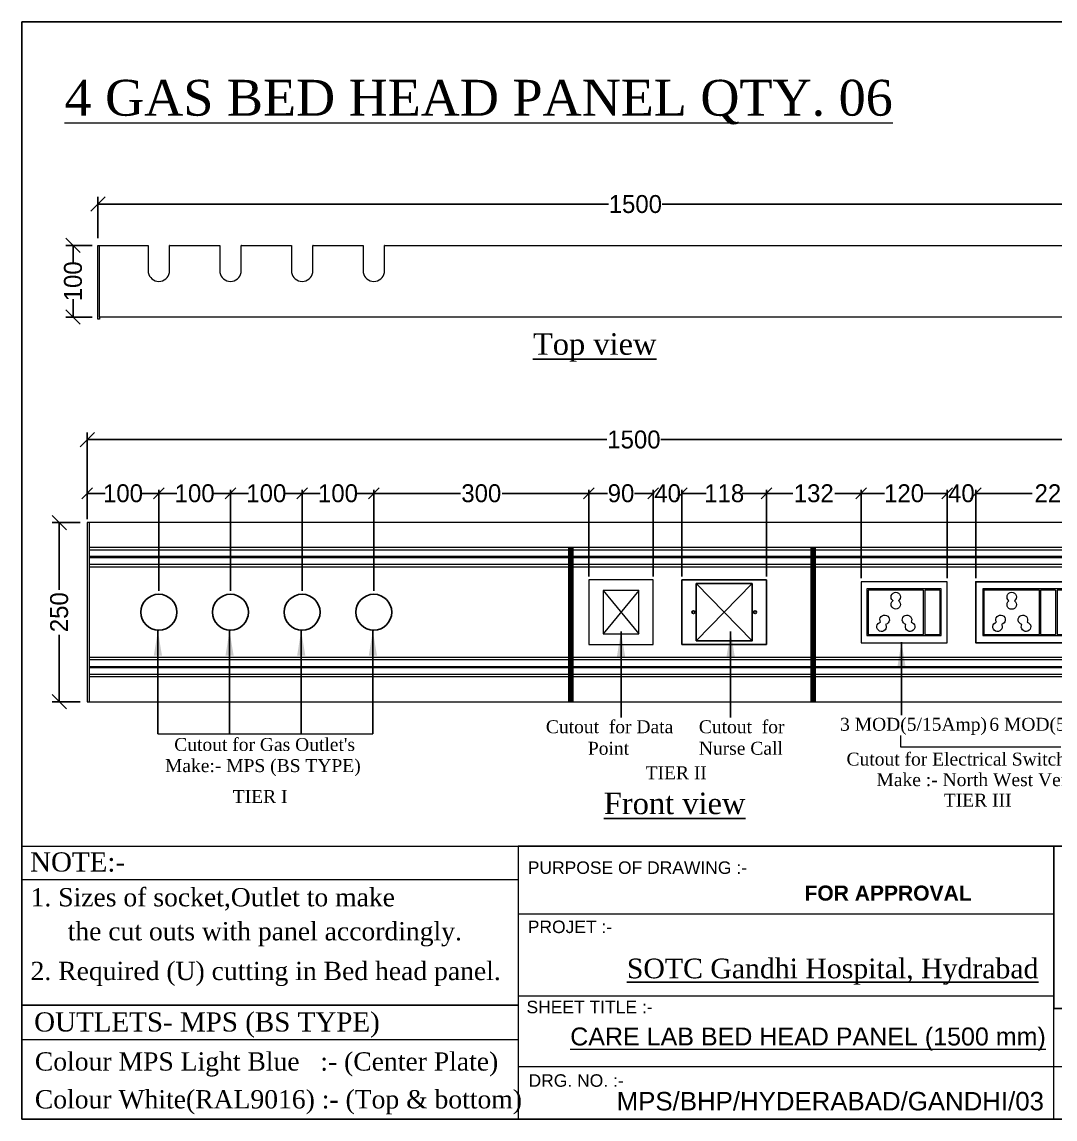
# Model space of a CAD drawing. Header units: millimetres. Extents: x 161371 to 163828, y -100605 to -94940.
# Drawn here: x 161663 to 163105, y -96472 to -94940 of the extents above; entities that cross this region are included whole.
import ezdxf
from ezdxf.enums import TextEntityAlignment as Align

# ---------------------------------------------------------------- set-up
doc = ezdxf.new("R2010")
doc.units = ezdxf.units.MM
doc.header["$LTSCALE"] = 25
doc.layers.get('0').update_dxf_attribs({"color": 251})
doc.layers.get('Defpoints').update_dxf_attribs({"color": 251})
for name, color, linetype in [('A- Format text', 4, 'Continuous'), ('AR-TEXT1', 9, 'Continuous'), ('FORMAT LINE', 7, 'Continuous'), ('OT DIM', 251, 'Continuous')]:
    doc.layers.add(name, color=color, linetype=linetype)
for name, color, linetype, lineweight in [('formate text', 7, 'Continuous', 25), ('MEDI AGSS', 173, 'Continuous', 13), ('proposed floor pattern', 5, 'Continuous', 30)]:
    doc.layers.add(name, color=color, linetype=linetype, lineweight=lineweight)
doc.styles.add('01_Format A1_Landscape$0$STANDARD', font='times.ttf')
doc.styles.add('FORMATE', font='arialbd.ttf')
doc.styles.add('ROMANTIC', font='romantic.ttf')
doc.styles.add('style3', font='arial.ttf')
doc.styles.add('TEXT-0.25', font='simplex.shx', dxfattribs={"width": 0.9})
doc.dimstyles.new('Scale 50', dxfattribs={"dimtxt": 125, "dimasz": 100, "dimexe": 50, "dimexo": 50, "dimgap": 0, "dimtad": 0, "dimtoh": 1, "dimdec": 0, "dimzin": 0, "dimdsep": 46, "dimtxsty": 'TEXT-0.25', "dimcen": 0.09, "dimdle": 100, "dimclrd": 204, "dimclre": 212, "dimclrt": 224, "dimadec": 0, "dimazin": 0, "dimtfac": 1, "dimtdec": 0, "dimtofl": 0, "dimtmove": 1, "dimatfit": 3, "dimfxl": 0.18, "dimtolj": 1, "dimtzin": 0, "dimarcsym": 1})
doc.dimstyles.new('Standard 2', dxfattribs={"dimtxt": 25, "dimasz": 20, "dimexe": 10, "dimexo": 10, "dimgap": 0.09, "dimtad": 0, "dimtoh": 1, "dimdec": 0, "dimzin": 0, "dimdsep": 46, "dimtxsty": 'Standard', "dimblk": 'OBLIQUE', "dimcen": 0.09, "dimclrd": 6, "dimclre": 6, "dimclrt": 6, "dimadec": 0, "dimazin": 0, "dimtfac": 1, "dimtdec": 0, "dimtofl": 0, "dimtmove": 0, "dimatfit": 3, "dimldrblk": 'OBLIQUE', "dimfxl": 1, "dimtolj": 1, "dimtzin": 0, "dimarcsym": 1})

# ---------------------------------------------------------------- blocks, each defined once
blk = doc.blocks.new('_Oblique')
at = {"color": 0, "linetype": 'ByBlock', "lineweight": -2}
blk.add_line((-0.5, -0.5), (0.5, 0.5), dxfattribs=at)
blk = doc.blocks.new('*D151')
at = {"color": 6, "lineweight": -2, "transparency": 16777216}
for p, q in [((161760.8, -95252.4), (161724.1, -95252.4)), ((161734.1, -95252.4), (161734.1, -95277.3)), ((161734.1, -95352.4), (161734.1, -95327.5)), ((161760.8, -95352.4), (161724.1, -95352.4))]:
    blk.add_line(p, q, dxfattribs=at)
at = {"layer": 'Defpoints', "color": 0, "transparency": 16777216}
for p in [(161734.1, -95252.4), (161770.8, -95252.4), (161770.8, -95352.4)]:
    blk.add_point(p, dxfattribs=at)
at = {"color": 6, "lineweight": -2, "transparency": 16777216, "xscale": 20, "yscale": 20, "zscale": 20}
for p, rotation in [((161734.1, -95252.4), 90), ((161734.1, -95352.4), 270)]:
    blk.add_blockref('_Oblique', p, dxfattribs=dict(at, rotation=rotation))
at = {"color": 6, "transparency": 16777216, "insert": (161734.1, -95302.4), "char_height": 25, "attachment_point": 5, "rotation": 90}
blk.add_mtext('\\A1;100', dxfattribs=at)
blk = doc.blocks.new('*D152')
at = {"color": 6, "lineweight": -2, "transparency": 16777216}
for p, q in [((161768.8, -95242.4), (161768.8, -95184.7)), ((163268.8, -95242.4), (163268.8, -95184.7)), ((161768.8, -95194.7), (162481.3, -95194.7)), ((163268.8, -95194.7), (162556.4, -95194.7))]:
    blk.add_line(p, q, dxfattribs=at)
at = {"layer": 'Defpoints', "color": 0, "transparency": 16777216}
for p in [(161768.8, -95194.7), (161768.8, -95252.4), (163268.8, -95252.4)]:
    blk.add_point(p, dxfattribs=at)
at = {"color": 6, "lineweight": -2, "transparency": 16777216, "xscale": 20, "yscale": 20, "zscale": 20, "rotation": 180}
blk.add_blockref('_Oblique', (161768.8, -95194.7), dxfattribs=at)
at = {"color": 6, "lineweight": -2, "transparency": 16777216, "xscale": 20, "yscale": 20, "zscale": 20}
blk.add_blockref('_Oblique', (163268.8, -95194.7), dxfattribs=at)
at = {"color": 6, "transparency": 16777216, "insert": (162518.8, -95194.7), "char_height": 25, "attachment_point": 5}
blk.add_mtext('\\A1;1500', dxfattribs=at)
blk = doc.blocks.new('*D153')
at = {"color": 6, "lineweight": -2, "transparency": 16777216}
for p, q in [((161753.8, -95629.2), (161753.8, -95513.3)), ((161753.8, -95523.3), (162479.2, -95523.3)), ((163253.8, -95523.3), (162554.4, -95523.3)), ((163253.8, -95629.2), (163253.8, -95513.3))]:
    blk.add_line(p, q, dxfattribs=at)
at = {"layer": 'Defpoints', "color": 0, "transparency": 16777216}
for p in [(161753.8, -95523.3), (161753.8, -95639.2), (163253.8, -95639.2)]:
    blk.add_point(p, dxfattribs=at)
at = {"color": 6, "lineweight": -2, "transparency": 16777216, "xscale": 20, "yscale": 20, "zscale": 20, "rotation": 180}
blk.add_blockref('_Oblique', (161753.8, -95523.3), dxfattribs=at)
at = {"color": 6, "lineweight": -2, "transparency": 16777216, "xscale": 20, "yscale": 20, "zscale": 20}
blk.add_blockref('_Oblique', (163253.8, -95523.3), dxfattribs=at)
at = {"color": 6, "transparency": 16777216, "insert": (162516.8, -95523.3), "char_height": 25, "attachment_point": 5}
blk.add_mtext('\\A1;1500', dxfattribs=at)
blk = doc.blocks.new('*D154')
at = {"color": 6, "lineweight": -2, "transparency": 16777216}
for p, q in [((161743.8, -95639.2), (161704.8, -95639.2)), ((161714.8, -95639.2), (161714.8, -95732.9)), ((161714.8, -95889.2), (161714.8, -95795.6)), ((161743.8, -95889.2), (161704.8, -95889.2))]:
    blk.add_line(p, q, dxfattribs=at)
at = {"layer": 'Defpoints', "color": 0, "transparency": 16777216}
for p in [(161753.8, -95639.2), (161714.8, -95889.2), (161753.8, -95889.2)]:
    blk.add_point(p, dxfattribs=at)
at = {"color": 6, "lineweight": -2, "transparency": 16777216, "xscale": 20, "yscale": 20, "zscale": 20}
for p, rotation in [((161714.8, -95639.2), 90), ((161714.8, -95889.2), 270)]:
    blk.add_blockref('_Oblique', p, dxfattribs=dict(at, rotation=rotation))
at = {"color": 6, "transparency": 16777216, "insert": (161714.8, -95764.2), "char_height": 25, "attachment_point": 5, "rotation": 90}
blk.add_mtext('\\A1;250', dxfattribs=at)
blk = doc.blocks.new('*D140')
at = {"color": 6, "lineweight": -2, "transparency": 16777216}
for p, q in [((162453.8, -95714.2), (162453.8, -95593.3)), ((162453.8, -95598.3), (162480, -95598.3)), ((162543.8, -95598.3), (162517.7, -95598.3)), ((162543.8, -95714.2), (162543.8, -95593.3))]:
    blk.add_line(p, q, dxfattribs=at)
at = {"layer": 'Defpoints', "color": 0, "transparency": 16777216}
for p in [(162543.8, -95598.3), (162453.8, -95719.2), (162543.8, -95719.2)]:
    blk.add_point(p, dxfattribs=at)
at = {"color": 6, "lineweight": -2, "transparency": 16777216, "xscale": 15, "yscale": 15, "zscale": 15, "rotation": 180}
blk.add_blockref('_Oblique', (162453.8, -95598.3), dxfattribs=at)
at = {"color": 6, "lineweight": -2, "transparency": 16777216, "xscale": 15, "yscale": 15, "zscale": 15}
blk.add_blockref('_Oblique', (162543.8, -95598.3), dxfattribs=at)
at = {"color": 6, "transparency": 16777216, "insert": (162498.8, -95598.3), "char_height": 25, "attachment_point": 5}
blk.add_mtext('\\A1;90', dxfattribs=at)
blk = doc.blocks.new('*D141')
at = {"color": 6, "lineweight": -2, "transparency": 16777216}
for p, q in [((161753.8, -95634.2), (161753.8, -95593.3)), ((161753.8, -95598.3), (161778.8, -95598.3)), ((161853.8, -95598.3), (161828.9, -95598.3)), ((161853.8, -95734.2), (161853.8, -95593.3))]:
    blk.add_line(p, q, dxfattribs=at)
at = {"layer": 'Defpoints', "color": 0, "transparency": 16777216}
for p in [(161853.8, -95598.3), (161753.8, -95639.2), (161853.8, -95739.2)]:
    blk.add_point(p, dxfattribs=at)
at = {"color": 6, "lineweight": -2, "transparency": 16777216, "xscale": 15, "yscale": 15, "zscale": 15, "rotation": 180}
blk.add_blockref('_Oblique', (161753.8, -95598.3), dxfattribs=at)
at = {"color": 6, "lineweight": -2, "transparency": 16777216, "xscale": 15, "yscale": 15, "zscale": 15}
blk.add_blockref('_Oblique', (161853.8, -95598.3), dxfattribs=at)
at = {"color": 6, "transparency": 16777216, "insert": (161803.8, -95598.3), "char_height": 25, "attachment_point": 5}
blk.add_mtext('\\A1;100', dxfattribs=at)
blk = doc.blocks.new('*D142')
at = {"color": 6, "lineweight": -2, "transparency": 16777216}
for p, q in [((162583.8, -95714.2), (162583.8, -95593.3)), ((162583.8, -95598.3), (162617.8, -95598.3)), ((162701.8, -95598.3), (162667.9, -95598.3)), ((162701.8, -95714.2), (162701.8, -95593.3))]:
    blk.add_line(p, q, dxfattribs=at)
at = {"layer": 'Defpoints', "color": 0, "transparency": 16777216}
for p in [(162701.8, -95598.3), (162583.8, -95719.2), (162701.8, -95719.2)]:
    blk.add_point(p, dxfattribs=at)
at = {"color": 6, "lineweight": -2, "transparency": 16777216, "xscale": 15, "yscale": 15, "zscale": 15, "rotation": 180}
blk.add_blockref('_Oblique', (162583.8, -95598.3), dxfattribs=at)
at = {"color": 6, "lineweight": -2, "transparency": 16777216, "xscale": 15, "yscale": 15, "zscale": 15}
blk.add_blockref('_Oblique', (162701.8, -95598.3), dxfattribs=at)
at = {"color": 6, "transparency": 16777216, "insert": (162642.8, -95598.3), "char_height": 25, "attachment_point": 5}
blk.add_mtext('\\A1;118', dxfattribs=at)
blk = doc.blocks.new('A$C23434AD2')
at = {"layer": 'OT DIM', "color": 8, "ltscale": 10}
for points in [[(-59, -45), (59, -45), (59, 45), (-59, 45)], [(-39, -40), (39, -40), (39, 40), (-39, 40)]]:
    blk.add_lwpolyline(points, close=True, dxfattribs=at)
for points in [[(39, 40), (-39, -40)], [(-39, 40), (39, -40)]]:
    blk.add_lwpolyline(points, dxfattribs=at)
for centre in [(-43, 0), (43, 0)]:
    blk.add_circle(centre, 2, dxfattribs=at)
blk = doc.blocks.new('A$C34291193')
at = {"lineweight": 9, "ltscale": 30}
for p, q in [((-139.1, 74.2), (-139.1, 10.8)), ((-137.5, 74.2), (-137.5, 10.8)), ((-116.1, 74.2), (-116.1, 10.8)), ((-114, 74.2), (-114, 10.8)), ((-92.6, 74.2), (-92.6, 10.8)), ((-91, 10.8), (-91, 74.2))]:
    blk.add_line(p, q, dxfattribs=at)
blk.add_lwpolyline([(-225, 86), (0, 86), (0, -1), (-225, -1)], close=True)
for points in [[(-225, 86), (0, 86), (0, -1), (-225, -1), (-225, 86)], [(-139.1, 10.8), (-213.2, 10.8), (-213.2, 74.2), (-139.1, 74.2)], [(-137.5, 74.2), (-116.1, 74.2)], [(-114, 74.2), (-92.6, 74.2)], [(-91, 74.2), (-11.8, 74.2), (-11.8, 10.8), (-91, 10.8)], [(-116.1, 10.8), (-137.5, 10.8)], [(-92.6, 10.8), (-114, 10.8)]]:
    blk.add_lwpolyline(points, dxfattribs=at)
blk.add_lwpolyline([(-214.8, 75.8), (-10.2, 75.8), (-10.2, 9.3), (-214.8, 9.3)], close=True, dxfattribs=at)
at = {"layer": 'AR-TEXT1', "color": 251, "lineweight": 9, "extrusion": (-6.90253e-31, -1.33227e-15, -1)}
blk.add_ellipse((-178.7, 64.4), major_axis=(4.77, 4.77), ratio=1, start_param=2.986247, end_param=8.009328, dxfattribs=at)
at = {"layer": 'AR-TEXT1', "color": 251, "lineweight": 9}
for centre, major_axis, start_param, end_param in [((-51.4, 64.4), (-4.77, 4.77), 2.986247, 8.009328), ((-51.4, 53.5), (4.77, 4.77), 1.41545, 6.438531), ((-67.4, 31.7), (-4.77, 4.77), 2.571226, 7.59062), ((-35.5, 31.7), (4.77, 4.77), 4.97575, 9.995144), ((-71.8, 21.7), (-4.77, 4.77), -0.570366, 4.449028), ((-31, 21.7), (-4.77, 4.77), 0.263361, 5.282755)]:
    blk.add_ellipse(centre, major_axis=major_axis, ratio=1, start_param=start_param, end_param=end_param, dxfattribs=at)
at = {"layer": 'AR-TEXT1', "color": 251, "lineweight": 9, "extrusion": (-2.95823e-31, -1.33227e-15, -1)}
blk.add_ellipse((-178.7, 53.5), major_axis=(-4.77, 4.77), ratio=1, start_param=1.41545, end_param=6.438531, dxfattribs=at)
at = {"layer": 'AR-TEXT1', "color": 251, "lineweight": 9, "extrusion": (9.86076e-32, -1.33227e-15, -1)}
blk.add_ellipse((-194.7, 31.7), major_axis=(-4.77, 4.77), ratio=1, start_param=4.97575, end_param=9.995144, dxfattribs=at)
at = {"layer": 'AR-TEXT1', "color": 251, "lineweight": 9, "extrusion": (9.86076e-31, -1.33227e-15, -1)}
blk.add_ellipse((-162.8, 31.7), major_axis=(4.77, 4.77), ratio=1, start_param=2.571226, end_param=7.59062, dxfattribs=at)
at = {"layer": 'AR-TEXT1', "color": 251, "lineweight": 9, "extrusion": (-4.93038e-31, -1.33227e-15, -1)}
blk.add_ellipse((-199.1, 21.7), major_axis=(4.77, 4.77), ratio=1, start_param=0.263361, end_param=5.282755, dxfattribs=at)
at = {"layer": 'AR-TEXT1', "color": 251, "lineweight": 9, "extrusion": (5.91646e-31, -1.33227e-15, -1)}
blk.add_ellipse((-158.4, 21.7), major_axis=(4.77, 4.77), ratio=1, start_param=-0.570366, end_param=4.449028, dxfattribs=at)
blk = doc.blocks.new('*D137')
at = {"color": 6, "lineweight": -2, "ltscale": 10, "transparency": 16777216}
for p, q in [((162833.8, -95716.6), (162833.8, -95593.3)), ((162833.8, -95598.3), (162866.7, -95598.3)), ((162953.8, -95598.3), (162921, -95598.3)), ((162953.8, -95716.7), (162953.8, -95593.3))]:
    blk.add_line(p, q, dxfattribs=at)
at = {"layer": 'Defpoints', "color": 0, "ltscale": 10, "transparency": 16777216}
for p in [(162953.8, -95598.3), (162833.8, -95721.6), (162953.8, -95721.7)]:
    blk.add_point(p, dxfattribs=at)
at = {"color": 6, "lineweight": -2, "ltscale": 10, "transparency": 16777216, "xscale": 15, "yscale": 15, "zscale": 15, "rotation": 180}
blk.add_blockref('_Oblique', (162833.8, -95598.3), dxfattribs=at)
at = {"color": 6, "lineweight": -2, "ltscale": 10, "transparency": 16777216, "xscale": 15, "yscale": 15, "zscale": 15}
blk.add_blockref('_Oblique', (162953.8, -95598.3), dxfattribs=at)
at = {"color": 6, "ltscale": 10, "transparency": 16777216, "insert": (162893.8, -95598.3), "char_height": 25, "attachment_point": 5}
blk.add_mtext('\\A1;120', dxfattribs=at)
blk = doc.blocks.new('*D145')
at = {"color": 6, "lineweight": -2, "ltscale": 10, "transparency": 16777216}
for p, q in [((162953.8, -95716.7), (162953.8, -95593.3)), ((162953.8, -95598.3), (162955, -95598.3)), ((162993.8, -95598.3), (162992.7, -95598.3)), ((162993.8, -95716.7), (162993.8, -95593.3))]:
    blk.add_line(p, q, dxfattribs=at)
at = {"layer": 'Defpoints', "color": 0, "ltscale": 10, "transparency": 16777216}
for p in [(162993.8, -95598.3), (162953.8, -95721.7), (162993.8, -95721.7)]:
    blk.add_point(p, dxfattribs=at)
at = {"color": 6, "lineweight": -2, "ltscale": 10, "transparency": 16777216, "xscale": 15, "yscale": 15, "zscale": 15, "rotation": 180}
blk.add_blockref('_Oblique', (162953.8, -95598.3), dxfattribs=at)
at = {"color": 6, "lineweight": -2, "ltscale": 10, "transparency": 16777216, "xscale": 15, "yscale": 15, "zscale": 15}
blk.add_blockref('_Oblique', (162993.8, -95598.3), dxfattribs=at)
at = {"color": 6, "ltscale": 10, "transparency": 16777216, "insert": (162973.8, -95598.3), "char_height": 25, "attachment_point": 5}
blk.add_mtext('\\A1;40', dxfattribs=at)
blk = doc.blocks.new('*D146')
at = {"color": 6, "lineweight": -2, "ltscale": 10, "transparency": 16777216}
for p, q in [((162993.8, -95716.7), (162993.8, -95593.3)), ((162993.8, -95598.3), (163072.5, -95598.3)), ((163213.8, -95598.3), (163135.2, -95598.3)), ((163213.8, -95716.7), (163213.8, -95593.3))]:
    blk.add_line(p, q, dxfattribs=at)
at = {"layer": 'Defpoints', "color": 0, "ltscale": 10, "transparency": 16777216}
for p in [(163213.8, -95598.3), (162993.8, -95721.7), (163213.8, -95721.7)]:
    blk.add_point(p, dxfattribs=at)
at = {"color": 6, "lineweight": -2, "ltscale": 10, "transparency": 16777216, "xscale": 15, "yscale": 15, "zscale": 15, "rotation": 180}
blk.add_blockref('_Oblique', (162993.8, -95598.3), dxfattribs=at)
at = {"color": 6, "lineweight": -2, "ltscale": 10, "transparency": 16777216, "xscale": 15, "yscale": 15, "zscale": 15}
blk.add_blockref('_Oblique', (163213.8, -95598.3), dxfattribs=at)
at = {"color": 6, "ltscale": 10, "transparency": 16777216, "insert": (163103.8, -95598.3), "char_height": 25, "attachment_point": 5}
blk.add_mtext('\\A1;220', dxfattribs=at)
blk = doc.blocks.new('*D148')
at = {"color": 6, "lineweight": -2, "transparency": 16777216}
for p, q in [((162543.8, -95714.2), (162543.8, -95593.3)), ((162543.8, -95598.3), (162545, -95598.3)), ((162583.8, -95598.3), (162582.7, -95598.3)), ((162583.8, -95714.2), (162583.8, -95593.3))]:
    blk.add_line(p, q, dxfattribs=at)
at = {"layer": 'Defpoints', "color": 0, "transparency": 16777216}
for p in [(162583.8, -95598.3), (162543.8, -95719.2), (162583.8, -95719.2)]:
    blk.add_point(p, dxfattribs=at)
at = {"color": 6, "lineweight": -2, "transparency": 16777216, "xscale": 15, "yscale": 15, "zscale": 15, "rotation": 180}
blk.add_blockref('_Oblique', (162543.8, -95598.3), dxfattribs=at)
at = {"color": 6, "lineweight": -2, "transparency": 16777216, "xscale": 15, "yscale": 15, "zscale": 15}
blk.add_blockref('_Oblique', (162583.8, -95598.3), dxfattribs=at)
at = {"color": 6, "transparency": 16777216, "insert": (162563.8, -95598.3), "char_height": 25, "attachment_point": 5}
blk.add_mtext('\\A1;40', dxfattribs=at)
blk = doc.blocks.new('A$C11641DDE')
at = {"lineweight": 9, "ltscale": 30}
for p, q in [((-32.8, -73.5), (-32.8, -11.6)), ((-31.2, -11.6), (-31.2, -73.5)), ((-10.3, -11.6), (-10.3, -73.5))]:
    blk.add_line(p, q, dxfattribs=at)
for points in [[(0, 0), (-120, 0), (-120, -85.1), (0, -85.1)], [(-8.2, -10.1), (-111.8, -10.1), (-111.8, -75.1), (-8.2, -75.1)]]:
    blk.add_lwpolyline(points, close=True, dxfattribs=at)
for points in [[(-32.8, -11.6), (-110.2, -11.6), (-110.2, -73.5), (-32.8, -73.5)], [(-10.3, -11.6), (-31.2, -11.6)], [(-31.2, -73.5), (-10.3, -73.5)]]:
    blk.add_lwpolyline(points, dxfattribs=at)
at = {"layer": 'AR-TEXT1', "color": 251, "lineweight": 9, "extrusion": (-9.86076e-31, -1.33227e-15, -1)}
blk.add_ellipse((-71.5, -21.2), major_axis=(4.66, 4.66), ratio=1, start_param=2.986247, end_param=8.009328, dxfattribs=at)
at = {"layer": 'AR-TEXT1', "color": 251, "lineweight": 9, "extrusion": (-3.9443e-31, -1.33227e-15, -1)}
for centre, start_param, end_param in [((-71.5, -31.8), 1.41545, 6.438531), ((-87.1, -53.2), 4.97575, 9.995144)]:
    blk.add_ellipse(centre, major_axis=(-4.66, 4.66), ratio=1, start_param=start_param, end_param=end_param, dxfattribs=at)
at = {"layer": 'AR-TEXT1', "color": 251, "lineweight": 9, "extrusion": (0, -1.33227e-15, -1)}
blk.add_ellipse((-91.4, -62.9), major_axis=(4.66, 4.66), ratio=1, start_param=0.263361, end_param=5.282755, dxfattribs=at)
at = {"layer": 'AR-TEXT1', "color": 251, "lineweight": 9, "extrusion": (9.86076e-31, -1.33227e-15, -1)}
blk.add_ellipse((-55.9, -53.2), major_axis=(4.66, 4.66), ratio=1, start_param=2.571226, end_param=7.59062, dxfattribs=at)
at = {"layer": 'AR-TEXT1', "color": 251, "lineweight": 9, "extrusion": (5.91646e-31, -1.33227e-15, -1)}
blk.add_ellipse((-51.6, -62.9), major_axis=(4.66, 4.66), ratio=1, start_param=-0.570366, end_param=4.449028, dxfattribs=at)
blk = doc.blocks.new('*D149')
at = {"color": 6, "lineweight": -2, "transparency": 16777216}
for p, q in [((162701.8, -95714.2), (162701.8, -95593.3)), ((162701.8, -95598.3), (162738.6, -95598.3)), ((162833.8, -95598.3), (162797.1, -95598.3)), ((162833.8, -95716.6), (162833.8, -95593.3))]:
    blk.add_line(p, q, dxfattribs=at)
at = {"layer": 'Defpoints', "color": 0, "transparency": 16777216}
for p in [(162833.8, -95598.3), (162701.8, -95719.2), (162833.8, -95721.6)]:
    blk.add_point(p, dxfattribs=at)
at = {"color": 6, "lineweight": -2, "transparency": 16777216, "xscale": 15, "yscale": 15, "zscale": 15, "rotation": 180}
blk.add_blockref('_Oblique', (162701.8, -95598.3), dxfattribs=at)
at = {"color": 6, "lineweight": -2, "transparency": 16777216, "xscale": 15, "yscale": 15, "zscale": 15}
blk.add_blockref('_Oblique', (162833.8, -95598.3), dxfattribs=at)
at = {"color": 6, "transparency": 16777216, "insert": (162767.8, -95598.3), "char_height": 25, "attachment_point": 5}
blk.add_mtext('\\A1;132', dxfattribs=at)
blk = doc.blocks.new('*D138')
at = {"color": 6, "lineweight": -2, "transparency": 16777216}
for p, q in [((161953.8, -95734.2), (161953.8, -95593.3)), ((161953.8, -95598.3), (161978.8, -95598.3)), ((162053.8, -95598.3), (162028.9, -95598.3)), ((162053.8, -95734.2), (162053.8, -95593.3))]:
    blk.add_line(p, q, dxfattribs=at)
at = {"layer": 'Defpoints', "color": 0, "transparency": 16777216}
for p in [(161953.8, -95598.3), (161953.8, -95739.2), (162053.8, -95739.2)]:
    blk.add_point(p, dxfattribs=at)
at = {"color": 6, "lineweight": -2, "transparency": 16777216, "xscale": 15, "yscale": 15, "zscale": 15, "rotation": 180}
blk.add_blockref('_Oblique', (161953.8, -95598.3), dxfattribs=at)
at = {"color": 6, "lineweight": -2, "transparency": 16777216, "xscale": 15, "yscale": 15, "zscale": 15}
blk.add_blockref('_Oblique', (162053.8, -95598.3), dxfattribs=at)
at = {"color": 6, "transparency": 16777216, "insert": (162003.8, -95598.3), "char_height": 25, "attachment_point": 5}
blk.add_mtext('\\A1;100', dxfattribs=at)
blk = doc.blocks.new('*D139')
at = {"color": 6, "lineweight": -2, "transparency": 16777216}
for p, q in [((162053.8, -95734.2), (162053.8, -95593.3)), ((162053.8, -95598.3), (162078.8, -95598.3)), ((162153.8, -95598.3), (162128.9, -95598.3)), ((162153.8, -95734.2), (162153.8, -95593.3))]:
    blk.add_line(p, q, dxfattribs=at)
at = {"layer": 'Defpoints', "color": 0, "transparency": 16777216}
for p in [(162053.8, -95598.3), (162053.8, -95739.2), (162153.8, -95739.2)]:
    blk.add_point(p, dxfattribs=at)
at = {"color": 6, "lineweight": -2, "transparency": 16777216, "xscale": 15, "yscale": 15, "zscale": 15, "rotation": 180}
blk.add_blockref('_Oblique', (162053.8, -95598.3), dxfattribs=at)
at = {"color": 6, "lineweight": -2, "transparency": 16777216, "xscale": 15, "yscale": 15, "zscale": 15}
blk.add_blockref('_Oblique', (162153.8, -95598.3), dxfattribs=at)
at = {"color": 6, "transparency": 16777216, "insert": (162103.8, -95598.3), "char_height": 25, "attachment_point": 5}
blk.add_mtext('\\A1;100', dxfattribs=at)
blk = doc.blocks.new('*D143')
at = {"color": 6, "lineweight": -2, "transparency": 16777216}
for p, q in [((161853.8, -95734.2), (161853.8, -95593.3)), ((161853.8, -95598.3), (161878.8, -95598.3)), ((161953.8, -95598.3), (161928.9, -95598.3)), ((161953.8, -95734.2), (161953.8, -95593.3))]:
    blk.add_line(p, q, dxfattribs=at)
at = {"layer": 'Defpoints', "color": 0, "transparency": 16777216}
for p in [(161953.8, -95598.3), (161853.8, -95739.2), (161953.8, -95739.2)]:
    blk.add_point(p, dxfattribs=at)
at = {"color": 6, "lineweight": -2, "transparency": 16777216, "xscale": 15, "yscale": 15, "zscale": 15, "rotation": 180}
blk.add_blockref('_Oblique', (161853.8, -95598.3), dxfattribs=at)
at = {"color": 6, "lineweight": -2, "transparency": 16777216, "xscale": 15, "yscale": 15, "zscale": 15}
blk.add_blockref('_Oblique', (161953.8, -95598.3), dxfattribs=at)
at = {"color": 6, "transparency": 16777216, "insert": (161903.8, -95598.3), "char_height": 25, "attachment_point": 5}
blk.add_mtext('\\A1;100', dxfattribs=at)
blk = doc.blocks.new('*D155')
at = {"color": 6, "lineweight": -2, "transparency": 16777216}
for p, q in [((162153.8, -95734.2), (162153.8, -95593.3)), ((162153.8, -95598.3), (162274.6, -95598.3)), ((162453.8, -95598.3), (162333.1, -95598.3)), ((162453.8, -95714.2), (162453.8, -95593.3))]:
    blk.add_line(p, q, dxfattribs=at)
at = {"layer": 'Defpoints', "color": 0, "transparency": 16777216}
for p in [(162453.8, -95598.3), (162453.8, -95719.2), (162153.8, -95739.2)]:
    blk.add_point(p, dxfattribs=at)
at = {"color": 6, "lineweight": -2, "transparency": 16777216, "xscale": 15, "yscale": 15, "zscale": 15, "rotation": 180}
blk.add_blockref('_Oblique', (162153.8, -95598.3), dxfattribs=at)
at = {"color": 6, "lineweight": -2, "transparency": 16777216, "xscale": 15, "yscale": 15, "zscale": 15}
blk.add_blockref('_Oblique', (162453.8, -95598.3), dxfattribs=at)
at = {"color": 6, "transparency": 16777216, "insert": (162303.8, -95598.3), "char_height": 25, "attachment_point": 5}
blk.add_mtext('\\A1;300', dxfattribs=at)

msp = doc.modelspace()

# ---------------------------------------------------------------- linework, layer by layer
at = {"lineweight": 15, "ltscale": 30}
for p, q in [((161768.8, -95352.4), (161768.8, -95252.4)), ((161768.8, -95252.4), (161839, -95252.4)), ((161770.8, -95352.4), (161770.8, -95252.4)), ((161868.7, -95252.4), (161939, -95252.4)), ((161869, -95252.4), (161868.7, -95252.4)), ((161968.7, -95252.4), (162039, -95252.4)), ((161969, -95252.4), (161968.7, -95252.4)), ((162068.7, -95252.4), (162139, -95252.4)), ((162069, -95252.4), (162068.7, -95252.4)), ((162168.7, -95252.4), (163268.8, -95252.4)), ((162169, -95252.4), (162168.7, -95252.4)), ((162757.2, -95252.4), (162757, -95252.4)), ((161768.8, -95355.4), (161768.8, -95352.4)), ((161770.8, -95355.4), (161768.8, -95355.4)), ((163266.8, -95352.4), (161770.8, -95352.4)), ((161770.8, -95352.4), (161770.8, -95355.4))]:
    msp.add_line(p, q, dxfattribs=at)
at = {"lineweight": 15, "ltscale": 3}
for p, q in [((163253.8, -95639.2), (161753.8, -95639.2)), ((161753.8, -95639.2), (161753.8, -95889.2)), ((161756.8, -95639.2), (161756.8, -95889.2)), ((161753.8, -95889.2), (163253.8, -95889.2))]:
    msp.add_line(p, q, dxfattribs=at)
at = {"color": 251, "lineweight": 15, "ltscale": 3}
for p, q in [((163250.8, -95674.1), (161756.8, -95674.1)), ((163250.8, -95677.6), (161756.8, -95677.6)), ((163250.8, -95686.6), (161756.8, -95686.6)), ((163250.8, -95688.3), (161756.8, -95688.3)), ((163250.8, -95697.6), (161756.8, -95697.6)), ((163250.8, -95701.1), (161756.8, -95701.1)), ((163250.8, -95827.4), (161756.8, -95827.4)), ((163250.8, -95830.8), (161756.8, -95830.8)), ((163250.8, -95840.2), (161756.8, -95840.2)), ((163250.8, -95841.9), (161756.8, -95841.9)), ((163250.8, -95850.9), (161756.8, -95850.9)), ((163250.8, -95854.4), (161756.8, -95854.4))]:
    msp.add_line(p, q, dxfattribs=at)
at = {"color": 7, "lineweight": 15, "ltscale": 30}
for p, q in [((161852.5, -95933.8), (162152.5, -95933.8)), ((162888.9, -95936.1), (162888.9, -95952.1)), ((162888.9, -95952.1), (163112.5, -95952.1))]:
    msp.add_line(p, q, dxfattribs=at)
at = {"color": 7}
for points in [[(161662.8, -96471.5), (163828.2, -96471.5), (163828.2, -94940.4), (161662.8, -94940.4)], [(163102.6, -96090.5), (163828.2, -96090.5), (163828.2, -96317.2), (163102.6, -96317.2)]]:
    msp.add_lwpolyline(points, close=True, dxfattribs=at)
at = {"lineweight": 15, "ltscale": 30}
for points in [[(161839, -95252.4), (161839, -95290.3, 0.820739), (161868.7, -95290.3), (161868.7, -95252.4)], [(161939, -95252.4), (161939, -95290.3, 0.820739), (161968.7, -95290.3), (161968.7, -95252.4)], [(162039, -95252.4), (162039, -95290.3, 0.820739), (162068.7, -95290.3), (162068.7, -95252.4)], [(162139, -95252.4), (162139, -95290.3, 0.820739), (162168.7, -95290.3), (162168.7, -95252.4)]]:
    msp.add_lwpolyline(points, format="xyb", dxfattribs=at)
at = {"color": 251, "lineweight": 15, "ltscale": 3, "const_width": 8}
for points in [[(162428.8, -95674.1), (162428.8, -95889.2)], [(162766.8, -95674.1), (162766.8, -95889.2)]]:
    msp.add_lwpolyline(points, dxfattribs=at)
at = {"lineweight": 9, "ltscale": 30}
for points in [[(162453.8, -95809.2), (162543.8, -95809.2), (162543.8, -95719.2), (162453.8, -95719.2)], [(162473.8, -95733.9), (162473.8, -95794.6), (162523.8, -95794.6), (162523.8, -95733.9)]]:
    msp.add_lwpolyline(points, close=True, dxfattribs=at)
for points in [[(162523.8, -95733.9), (162473.8, -95794.6)], [(162473.8, -95733.9), (162523.8, -95794.6)]]:
    msp.add_lwpolyline(points, dxfattribs=at)
at = {"layer": 'MEDI AGSS', "color": 0, "lineweight": 15}
msp.add_line((162355.3, -96090.5), (163102.6, -96090.5), dxfattribs=at)
at = {"layer": 'OT DIM', "color": 7, "ltscale": 10}
for centre in [(161853.8, -95764.2), (161953.8, -95764.2), (162053.8, -95764.2), (162153.8, -95764.2)]:
    msp.add_circle(centre, 25, dxfattribs=at)
at = {"layer": 'proposed floor pattern', "color": 7, "lineweight": 15, "ltscale": 100}
for p, q in [((163102.6, -96090.5), (162355.3, -96090.5)), ((161662.8, -96137.2), (162355.3, -96137.2)), ((163102.6, -96185.4), (162355.3, -96185.4)), ((163102.6, -96300), (162355.3, -96300)), ((161662.8, -96360.4), (162355.3, -96360.4)), ((163102.6, -96398.8), (162355.3, -96398.8)), ((163102.6, -96471.5), (162355.3, -96471.5))]:
    msp.add_line(p, q, dxfattribs=at)
at = {"layer": 'proposed floor pattern', "color": 7, "lineweight": 13, "ltscale": 100}
msp.add_line((163828.2, -96398.8), (163102.6, -96398.8), dxfattribs=at)
at = {"layer": 'proposed floor pattern', "color": 7, "lineweight": 15, "ltscale": 100}
for points in [[(161662.8, -96090.5), (162355.3, -96090.5), (162355.3, -96312.4), (161662.8, -96312.4)], [(161662.8, -96312.4), (162355.3, -96312.4), (162355.3, -96471.5), (161662.8, -96471.5)]]:
    msp.add_lwpolyline(points, close=True, dxfattribs=at)
at = {"layer": 'proposed floor pattern', "color": 7, "lineweight": 13, "ltscale": 100}
msp.add_lwpolyline([(163102.6, -96317.2), (163828.2, -96317.2), (163828.2, -96471.5), (163102.6, -96471.5)], close=True, dxfattribs=at)

# ---------------------------------------------------------------- block references
at = {"layer": 'OT DIM', "color": 3, "ltscale": 10}
for name, p in [('A$C23434AD2', (162642.8, -95764.2)), ('A$C11641DDE', (162953.8, -95721.6))]:
    msp.add_blockref(name, p, dxfattribs=at)
at = {"layer": 'OT DIM', "color": 3, "ltscale": 10, "xscale": -0.9777777777777779, "yscale": 0.9777777777777779, "zscale": 0.9777777777777779}
msp.add_blockref('A$C34291193', (162993.8, -95805.8), dxfattribs=at)

# ---------------------------------------------------------------- texts
at = {"layer": 'A- Format text', "color": 6, "style": '01_Format A1_Landscape$0$STANDARD'}
msp.add_text('%%USOTC Gandhi Hospital, Hydrabad', height=27.496, dxfattribs=at).set_placement((162506.9, -96275.1, -52132.7))
at = {"layer": 'FORMAT LINE', "color": 1, "lineweight": 15, "ltscale": 200, "style": 'ROMANTIC'}
for s, height, p in [('%%U4 GAS BED HEAD PANEL QTY. 06', 50, (161722.2, -95071.2)), ("Cutout for Gas Outlet's", 18.033, (161875.3, -95957.8)), ('Make:- MPS (BS TYPE)', 18.033, (161862.4, -95987.3)), ('Cutout for Electrical Switch & Socket', 18.033, (162813.5, -95978.2)), ('Make :- North West Venia', 18.033, (162855.3, -96006.9))]:
    msp.add_text(s, height=height, dxfattribs=at).set_placement(p)
at = {"layer": 'FORMAT LINE', "color": 1, "lineweight": -2, "ltscale": 200, "style": 'ROMANTIC'}
for s, height, p in [('%%UTop view', 30, (162375.9, -95404.9)), ('%%UFront view', 30, (162474.8, -96046)), ('NOTE:-', 26.8, (161674.1, -96126.1)), ('OUTLETS- MPS (BS TYPE)', 26.796, (161679.8, -96349.4))]:
    msp.add_text(s, height=height, dxfattribs=at).set_placement(p)
at = {"layer": 'FORMAT LINE', "lineweight": 15, "ltscale": 200, "style": 'ROMANTIC'}
for s, height, p in [('3 MOD(5/15Amp)', 18.033, (162804.5, -95929.6)), ('6 MOD(5/15Amp)', 18.033, (163012.8, -95929.6)), ('TIER II', 18.03, (162533.1, -95997.3)), ('TIER I', 18.03, (161957, -96030.4)), ('TIER III', 18.03, (162949.3, -96035.5))]:
    msp.add_text(s, height=height, dxfattribs=at).set_placement(p)
at = {"layer": 'FORMAT LINE', "lineweight": -2, "ltscale": 200, "style": 'ROMANTIC'}
for s, p in [('    1. Sizes of socket,Outlet to make  ', (161636.3, -96174.7)), ('the cut outs with panel accordingly. ', (161726.6, -96222.2)), ('    2. Required (U) cutting in Bed head panel.', (161636.3, -96277.6)), ('Colour MPS Light Blue   :- (Center Plate) ', (161680.8, -96403.9)), ('Colour White(RAL9016) :- (Top & bottom)', (161680.8, -96456.7))]:
    msp.add_text(s, height=25.52, dxfattribs=at).set_placement(p)
at = {"layer": 'FORMAT LINE', "color": 1, "lineweight": 15, "ltscale": 200, "char_height": 18.033, "attachment_point": 1, "style": 'ROMANTIC'}
for s, insert, width in [('\\pi14.7445;Cutout  for Data \\P\\pi73.33979;Point', (162379.2, -95915), 202.727), ('Cutout  for Nurse Call', (162607.4, -95915), 147.727)]:
    msp.add_mtext(s, dxfattribs=dict(at, insert=insert, width=width))
at = {"layer": 'formate text', "color": 7, "lineweight": 15, "ltscale": 100, "style": 'style3'}
for s, p in [('PURPOSE OF DRAWING :-', (162368.7, -96129.4)), ('PROJET :-', (162368.7, -96212)), ('SHEET TITLE :-', (162366.9, -96323.9)), ('DRG. NO. :- ', (162369.8, -96426.5))]:
    msp.add_text(s, height=17.44, dxfattribs=at).set_placement(p)
at = {"layer": 'formate text', "color": 7, "lineweight": 15, "style": 'FORMATE'}
msp.add_text('FOR APPROVAL', height=21.018, dxfattribs=at).set_placement((162988.1, -96166.7), align=Align.RIGHT)
at = {"layer": 'formate text', "color": 1, "lineweight": 15, "ltscale": 100, "style": 'style3'}
msp.add_text('%%UCARE LAB BED HEAD PANEL (1500 mm)', height=25, dxfattribs=at).set_placement((162427.9, -96368.8))
at = {"layer": 'formate text', "color": 7, "style": 'style3'}
msp.add_text('MPS/BHP/HYDERABAD/GANDHI/03', height=25.777, dxfattribs=at).set_placement((162492.8, -96459.5))

# ---------------------------------------------------------------- dimensions: what is measured, and where the dimension line sits
dim = msp.add_linear_dim(base=(161768.8, -95194.7), p1=(163268.8, -95252.4), p2=(161768.8, -95252.4), dimstyle='Standard 2')
dim.commit()
dim.dimension.update_dxf_attribs({"geometry": '*D152', "text_midpoint": (162518.8, -95194.7)})
for base, p1, p2, picture, middle in [((161734.1, -95252.4), (161770.8, -95352.4), (161770.8, -95252.4), '*D151', (161734.1, -95302.4)), ((161714.8, -95889.2), (161753.8, -95639.2), (161753.8, -95889.2), '*D154', (161714.8, -95764.2))]:
    dim = msp.add_linear_dim(base=base, p1=p1, p2=p2, angle=90, dimstyle='Standard 2')
    dim.commit()
    dim.dimension.update_dxf_attribs({"geometry": picture, "text_midpoint": middle})
dim = msp.add_linear_dim(base=(161753.8, -95523.3), p1=(163253.8, -95639.2), p2=(161753.8, -95639.2), dimstyle='Standard 2')
dim.commit()
dim.dimension.update_dxf_attribs({"geometry": '*D153', "text_midpoint": (162516.8, -95523.3), "dimtype": 160})
for base, p1, p2, picture, middle in [((161853.8, -95598.3), (161753.8, -95639.2), (161853.8, -95739.2), '*D141', (161803.8, -95598.3)), ((161953.8, -95598.3), (161853.8, -95739.2), (161953.8, -95739.2), '*D143', (161903.8, -95598.3)), ((161953.8, -95598.3), (162053.8, -95739.2), (161953.8, -95739.2), '*D138', (162003.8, -95598.3)), ((162053.8, -95598.3), (162153.8, -95739.2), (162053.8, -95739.2), '*D139', (162103.8, -95598.3)), ((162453.8, -95598.3), (162153.8, -95739.2), (162453.8, -95719.2), '*D155', (162303.8, -95598.3)), ((162543.8, -95598.3), (162453.8, -95719.2), (162543.8, -95719.2), '*D140', (162498.8, -95598.3)), ((162583.8, -95598.3), (162543.8, -95719.2), (162583.8, -95719.2), '*D148', (162563.8, -95598.3)), ((162701.8, -95598.3), (162583.8, -95719.2), (162701.8, -95719.2), '*D142', (162642.8, -95598.3)), ((162833.8, -95598.3), (162701.8, -95719.2), (162833.8, -95721.6), '*D149', (162767.8, -95598.3))]:
    dim = msp.add_linear_dim(base=base, p1=p1, p2=p2, dimstyle='Standard 2', override={"dimasz": 15, "dimexe": 5, "dimexo": 5, "dimtmove": 1})
    dim.commit()
    dim.dimension.update_dxf_attribs({"geometry": picture, "text_midpoint": middle})
at = {"color": 3, "ltscale": 10}
for base, p1, p2, picture, middle in [((162953.8, -95598.3), (162833.8, -95721.6), (162953.8, -95721.7), '*D137', (162893.8, -95598.3)), ((162993.8, -95598.3), (162953.8, -95721.7), (162993.8, -95721.7), '*D145', (162973.8, -95598.3)), ((163213.8, -95598.3), (162993.8, -95721.7), (163213.8, -95721.7), '*D146', (163103.8, -95598.3))]:
    dim = msp.add_linear_dim(base=base, p1=p1, p2=p2, dimstyle='Standard 2', override={"dimasz": 15, "dimexe": 5, "dimexo": 5, "dimtmove": 1}, dxfattribs=at)
    dim.commit()
    dim.dimension.update_dxf_attribs({"geometry": picture, "text_midpoint": middle})

# ---------------------------------------------------------------- leaders
at = {"layer": 'OT DIM', "color": 3, "ltscale": 10}
for points in [[(161852.5, -95790), (161852.5, -95933.8)], [(161952.5, -95790), (161952.5, -95933.8)], [(162052.5, -95790), (162052.5, -95933.8)], [(162152.5, -95790), (162152.5, -95933.8)], [(162498.8, -95791.1), (162498.8, -95911.3)], [(162651.8, -95791.1), (162651.8, -95911.3)], [(162890.2, -95805.8), (162890.2, -95907.9)]]:
    msp.add_leader(points, dimstyle='Scale 50', override={"dimtxt": 40, "dimasz": 35, "dimexe": 20, "dimexo": 20, "dimgap": 0, "dimtad": 0, "dimclrd": 7, "dimfxl": 45, "dimfxlon": 1}, dxfattribs=at)

doc.saveas('drawing.dxf')
